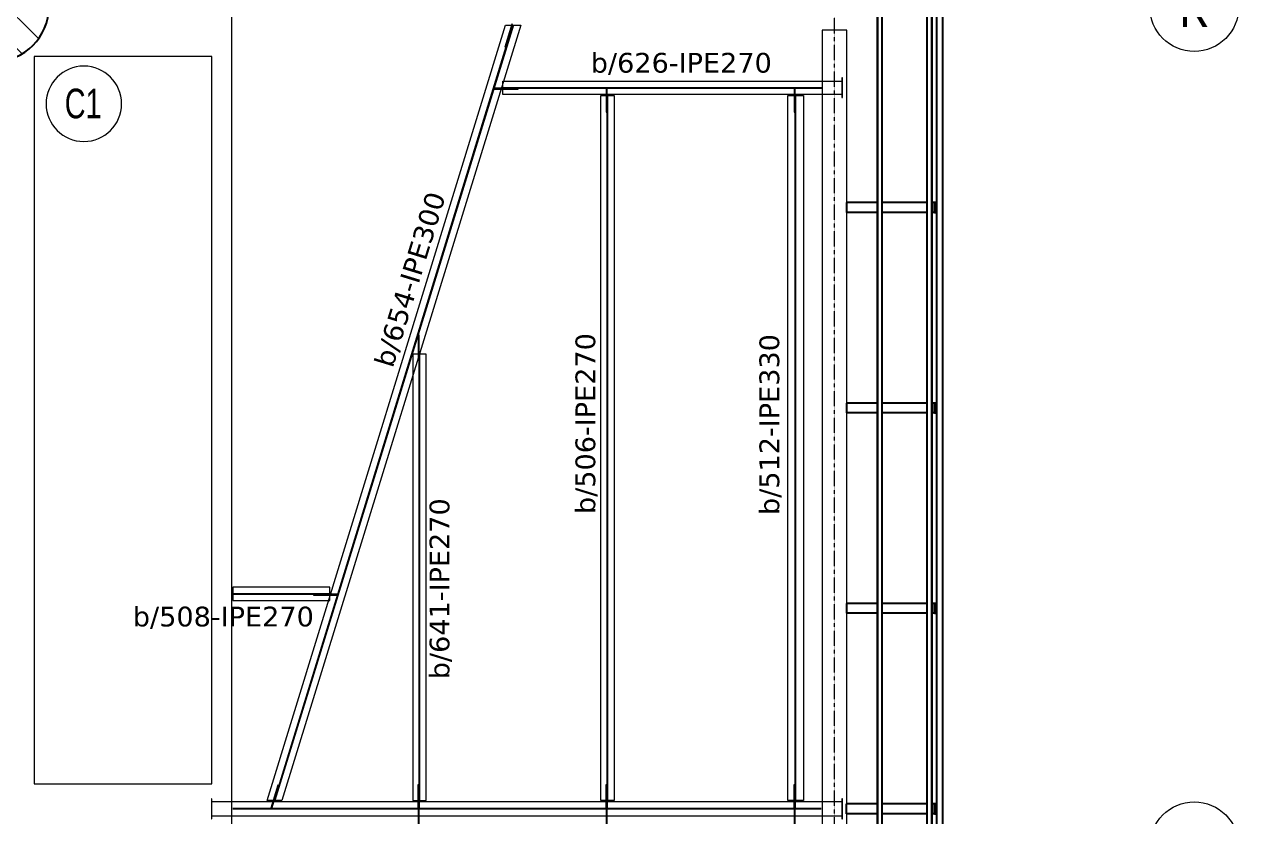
# Model space of a CAD drawing. Header units: millimetres. Extents: x -900 to 75388, y -21218 to 30031.
# Drawn here: x 63098 to 75388, y 17300 to 25325 of the extents above; entities that cross this region are included whole.
import ezdxf

# ---------------------------------------------------------------- set-up
doc = ezdxf.new("R2010")
doc.units = ezdxf.units.MM
doc.linetypes.add('Grid Line', pattern=[3.33375, 1.905, -0.47625, 0.47625, -0.47625])
for name, color, linetype, lineweight in [('0-1', 7, 'Continuous', 5), ('A_ALMA', 255, 'Continuous', 5), ('E_B_PLACA-1', 10, 'Continuous', 25), ('E_B_PLACA-2', 254, 'Continuous', 25), ('E_COLUMNAS', 1, 'Continuous', 18), ('E_COLUMNAS-3', 1, 'Continuous', 35), ('E_COLUMNAS-4', 1, 'Continuous', 25), ('E_EJES', 8, 'Continuous', 9), ('E_EJES-1', 8, 'Grid Line', 9), ('E_TEXTO', 3, 'Continuous', 9), ('E_VIGAS', 5, 'Continuous', 9), ('E_VIGAS-1', 5, 'Continuous', 25), ('E_VIGAS-2', 10, 'Continuous', 25), ('P-PLATINA', 6, 'Continuous', 15), ('VIGAS_HCB', 253, 'Continuous', 15)]:
    doc.layers.add(name, color=color, linetype=linetype, lineweight=lineweight)
doc.styles.add('Arial Narrow', font='', dxfattribs={"width": 0.85, "height": 0.3})
doc.styles.add('Swis721 LtCn BT', font='swisscl.ttf', dxfattribs={"height": 0.42})
doc.styles.add('VERDANA', font='verdana.ttf')
doc.styles.get('Arial Narrow').set_extended_font_data('Arial Narrow')

# ---------------------------------------------------------------- blocks, each defined once
blk = doc.blocks.new('EST_SFM_VIGA-METALICA-SECCION-C - EST_SFM_VIGA-METALICA-UPN100-1529792-_58_00m_N_E_-NIVEL-15 DOC')
at = {"layer": 'E_VIGAS-2'}
for p, q in [((13.831, 0.032), (-13.129, 0.032)), ((-13.047, -0.018), (13.749, -0.018))]:
    blk.add_line(p, q, dxfattribs=at)
blk = doc.blocks.new('EST_SFM_VIGA-METALICA-SECCION-C - EST_SFM_VIGA-METALICA-UPN100-1530878-_58_00m_N_E_-NIVEL-15 DOC')
at = {"layer": 'E_VIGAS-2'}
for p, q in [((14.54, 0.018), (-14.294, 0.018)), ((-14.294, -0.032), (14.54, -0.032))]:
    blk.add_line(p, q, dxfattribs=at)
blk = doc.blocks.new('EST_SFM_VIGA-METALICA-SECCION-C - EST_SFM_VIGA-METALICA-UPN160-1529890-_58_00m_N_E_-NIVEL-15 DOC')
at = {"layer": 'E_VIGAS-1'}
for p, q in [((14.442, 0.018), (-14.49, 0.018)), ((-14.485, -0.047), (14.437, -0.047))]:
    blk.add_line(p, q, dxfattribs=at)
blk = doc.blocks.new('DCTIB_CNI_EST_MOD-1A-FAC_0001_rvt-1-_58_00m_N_E_-NIVEL-15 DOC')
at = {"layer": 'E_B_PLACA-1'}
for p, q in [((-5.177, 167.83), (-5.177, 138.995)), ((-5.727, 140.014), (-5.727, 166.81))]:
    blk.add_line(p, q, dxfattribs=at)
at = {"layer": 'E_B_PLACA-2'}
for p, q in [((-5.177, 138.995), (-5.177, 167.83)), ((-5.727, 166.81), (-5.727, 140.014))]:
    blk.add_line(p, q, dxfattribs=at)
at = {"layer": 'E_VIGAS-1'}
for p, q in [((-6.037, 164.082), (-6.037, 164.182)), ((-5.727, 164.182), (-6.037, 164.182)), ((-5.727, 164.082), (-6.037, 164.082)), ((-5.227, 164.182), (-5.677, 164.182)), ((-5.227, 164.082), (-5.677, 164.082)), ((-5.149, 164.182), (-5.177, 164.182)), ((-5.149, 164.082), (-5.177, 164.082)), ((-5.149, 164.182), (-5.149, 164.082)), ((-5.149, 164.082), (-5.149, 164.182)), ((-5.149, 164.182), (-5.148, 164.182)), ((-5.148, 164.082), (-5.149, 164.082)), ((-5.148, 164.182), (-5.148, 164.145)), ((-5.129, 164.182), (-5.148, 164.182)), ((-5.148, 164.135), (-5.143, 164.135)), ((-5.143, 164.135), (-5.148, 164.135)), ((-5.148, 164.135), (-5.143, 164.135)), ((-5.143, 164.13), (-5.148, 164.13)), ((-5.143, 164.13), (-5.148, 164.13)), ((-5.148, 164.13), (-5.143, 164.13)), ((-5.148, 164.12), (-5.148, 164.082)), ((-5.148, 164.082), (-5.129, 164.082)), ((-5.143, 164.135), (-5.129, 164.135)), ((-5.129, 164.13), (-5.143, 164.13)), ((-6.037, 162.052), (-6.037, 162.152)), ((-5.727, 162.152), (-6.037, 162.152)), ((-5.227, 162.152), (-5.677, 162.152)), ((-5.149, 162.152), (-5.177, 162.152)), ((-5.149, 162.152), (-5.149, 162.052)), ((-5.149, 162.052), (-5.149, 162.152)), ((-5.149, 162.152), (-5.148, 162.152)), ((-5.148, 162.152), (-5.148, 162.115)), ((-5.129, 162.152), (-5.148, 162.152)), ((-5.148, 162.105), (-5.143, 162.105)), ((-5.143, 162.105), (-5.148, 162.105)), ((-5.148, 162.105), (-5.143, 162.105)), ((-5.143, 162.105), (-5.129, 162.105)), ((-5.727, 162.052), (-6.037, 162.052)), ((-5.227, 162.052), (-5.677, 162.052)), ((-5.149, 162.052), (-5.177, 162.052)), ((-5.148, 162.052), (-5.149, 162.052)), ((-5.143, 162.1), (-5.148, 162.1)), ((-5.143, 162.1), (-5.148, 162.1)), ((-5.148, 162.1), (-5.143, 162.1)), ((-5.148, 162.09), (-5.148, 162.052)), ((-5.148, 162.052), (-5.129, 162.052)), ((-5.129, 162.1), (-5.143, 162.1)), ((-6.037, 160.023), (-6.037, 160.123)), ((-5.727, 160.123), (-6.037, 160.123)), ((-5.727, 160.023), (-6.037, 160.023)), ((-5.227, 160.123), (-5.677, 160.123)), ((-5.227, 160.023), (-5.677, 160.023)), ((-5.149, 160.123), (-5.177, 160.123)), ((-5.149, 160.023), (-5.177, 160.023)), ((-5.149, 160.123), (-5.149, 160.023)), ((-5.149, 160.023), (-5.149, 160.123)), ((-5.149, 160.123), (-5.148, 160.123)), ((-5.148, 160.023), (-5.149, 160.023)), ((-5.148, 160.123), (-5.148, 160.085)), ((-5.129, 160.123), (-5.148, 160.123)), ((-5.148, 160.075), (-5.143, 160.075)), ((-5.143, 160.075), (-5.148, 160.075)), ((-5.148, 160.075), (-5.143, 160.075)), ((-5.143, 160.07), (-5.148, 160.07)), ((-5.143, 160.07), (-5.148, 160.07)), ((-5.148, 160.07), (-5.143, 160.07)), ((-5.148, 160.06), (-5.148, 160.023)), ((-5.148, 160.023), (-5.129, 160.023)), ((-5.143, 160.075), (-5.129, 160.075)), ((-5.129, 160.07), (-5.143, 160.07)), ((-6.038, 157.993), (-6.038, 158.093)), ((-5.727, 158.093), (-6.038, 158.093)), ((-5.227, 158.093), (-5.677, 158.093)), ((-5.149, 158.093), (-5.177, 158.093)), ((-5.149, 158.093), (-5.149, 157.993)), ((-5.149, 157.993), (-5.149, 158.093)), ((-5.149, 158.093), (-5.148, 158.093)), ((-5.148, 158.093), (-5.148, 158.055)), ((-5.129, 158.093), (-5.148, 158.093)), ((-5.727, 157.993), (-6.038, 157.993)), ((-5.227, 157.993), (-5.677, 157.993)), ((-5.149, 157.993), (-5.177, 157.993)), ((-5.148, 157.993), (-5.149, 157.993)), ((-5.148, 158.045), (-5.143, 158.045)), ((-5.143, 158.045), (-5.148, 158.045)), ((-5.148, 158.045), (-5.143, 158.045)), ((-5.143, 158.04), (-5.148, 158.04)), ((-5.143, 158.04), (-5.148, 158.04)), ((-5.148, 158.04), (-5.143, 158.04)), ((-5.148, 158.03), (-5.148, 157.993)), ((-5.148, 157.993), (-5.129, 157.993)), ((-5.143, 158.045), (-5.129, 158.045)), ((-5.129, 158.04), (-5.143, 158.04))]:
    blk.add_line(p, q, dxfattribs=at)
for points, knots in [([(-5.148, 164.145), (-5.148, 164.144), (-5.148, 164.143), (-5.147, 164.14), (-5.147, 164.139), (-5.146, 164.137), (-5.145, 164.136), (-5.143, 164.135), (-5.143, 164.135)], [0, 0, 0, 0, 0.142857, 0.285714, 0.428571, 0.571429, 0.785714, 1, 1, 1, 1]), ([(-5.143, 164.13), (-5.143, 164.13), (-5.144, 164.13), (-5.145, 164.129), (-5.146, 164.128), (-5.147, 164.126), (-5.147, 164.125), (-5.147, 164.124), (-5.148, 164.122), (-5.148, 164.121), (-5.148, 164.12)], [0, 0, 0, 0, 0.142857, 0.285714, 0.428571, 0.571429, 0.678571, 0.732143, 0.785714, 1, 1, 1, 1]), ([(-5.148, 162.115), (-5.148, 162.114), (-5.148, 162.113), (-5.147, 162.111), (-5.147, 162.109), (-5.146, 162.107), (-5.145, 162.106), (-5.143, 162.105), (-5.143, 162.105)], [0, 0, 0, 0, 0.142857, 0.285714, 0.428571, 0.571429, 0.785714, 1, 1, 1, 1]), ([(-5.143, 162.1), (-5.143, 162.1), (-5.144, 162.1), (-5.145, 162.099), (-5.146, 162.098), (-5.147, 162.096), (-5.147, 162.095), (-5.147, 162.094), (-5.148, 162.093), (-5.148, 162.091), (-5.148, 162.09)], [0, 0, 0, 0, 0.142857, 0.285714, 0.428571, 0.571429, 0.678571, 0.732143, 0.785714, 1, 1, 1, 1]), ([(-5.148, 160.085), (-5.148, 160.084), (-5.148, 160.083), (-5.147, 160.081), (-5.147, 160.079), (-5.146, 160.077), (-5.145, 160.076), (-5.143, 160.075), (-5.143, 160.075)], [0, 0, 0, 0, 0.142857, 0.285714, 0.428571, 0.571429, 0.785714, 1, 1, 1, 1]), ([(-5.143, 160.07), (-5.143, 160.07), (-5.144, 160.07), (-5.145, 160.069), (-5.146, 160.068), (-5.147, 160.067), (-5.147, 160.065), (-5.147, 160.064), (-5.148, 160.063), (-5.148, 160.061), (-5.148, 160.06)], [0, 0, 0, 0, 0.142857, 0.285714, 0.428571, 0.571429, 0.678571, 0.732143, 0.785714, 1, 1, 1, 1]), ([(-5.148, 158.055), (-5.148, 158.054), (-5.148, 158.053), (-5.147, 158.051), (-5.147, 158.049), (-5.146, 158.047), (-5.145, 158.046), (-5.143, 158.045), (-5.143, 158.045)], [0, 0, 0, 0, 0.142857, 0.285714, 0.428571, 0.571429, 0.785714, 1, 1, 1, 1]), ([(-5.143, 158.04), (-5.143, 158.04), (-5.144, 158.04), (-5.145, 158.039), (-5.146, 158.038), (-5.147, 158.037), (-5.147, 158.035), (-5.147, 158.034), (-5.148, 158.033), (-5.148, 158.031), (-5.148, 158.03)], [0, 0, 0, 0, 0.142857, 0.285714, 0.428571, 0.571429, 0.678571, 0.732143, 0.785714, 1, 1, 1, 1])]:
    blk.add_open_spline(points, degree=3, knots=knots, dxfattribs=at)
for name, p, rotation in [('EST_SFM_VIGA-METALICA-SECCION-C - EST_SFM_VIGA-METALICA-UPN100-1530878-_58_00m_N_E_-NIVEL-15 DOC', (-5.195, 153.535), 270), ('EST_SFM_VIGA-METALICA-SECCION-C - EST_SFM_VIGA-METALICA-UPN160-1529890-_58_00m_N_E_-NIVEL-15 DOC', (-5.082, 153.388), 269.9999999999999), ('EST_SFM_VIGA-METALICA-SECCION-C - EST_SFM_VIGA-METALICA-UPN100-1529792-_58_00m_N_E_-NIVEL-15 DOC', (-5.709, 153.763), 270.0000000000001)]:
    blk.add_blockref(name, p, dxfattribs=dict(at, rotation=rotation))
blk = doc.blocks.new('EST_SCM_COLUMNA-SECCION-CIRCULAR - EST_SCM_COLUMNA-CONCRETO-CIRCULAR_Ø_110cm-V23-_58_00m_N_E_-NIVEL-15 DOC')
at = {"layer": 'E_COLUMNAS'}
h = blk.add_hatch(dxfattribs=at)
h.set_pattern_fill('FP_22', color=256, style=0, pattern_type=2)
h.set_pattern_definition([(135, (14.662, -166.162), (-0.15909903, -0.15909903), [])])
h.paths.add_polyline_path([(0.041, -0.548), (0.122, -0.536), (0.201, -0.512), (0.275, -0.476), (0.343, -0.43), (0.403, -0.374), (0.454, -0.31), (0.496, -0.239), (0.526, -0.162), (0.544, -0.082), (0.55, 0), (0.544, 0.082), (0.526, 0.162), (0.496, 0.239), (0.454, 0.31), (0.402, 0.375), (0.343, 0.43), (0.275, 0.476), (0.201, 0.512), (0.122, 0.536), (0.041, 0.548), (-0.041, 0.548), (-0.122, 0.536), (-0.201, 0.512), (-0.275, 0.476), (-0.343, 0.43), (-0.403, 0.374), (-0.454, 0.31), (-0.496, 0.239), (-0.526, 0.162), (-0.544, 0.082), (-0.55, 0), (-0.544, -0.082), (-0.526, -0.162), (-0.496, -0.239), (-0.454, -0.31), (-0.403, -0.374), (-0.343, -0.43), (-0.275, -0.476), (-0.201, -0.512), (-0.122, -0.536), (-0.041, -0.548)])
at = {"layer": 'E_COLUMNAS-4'}
for start, end in [(0, 180), (180, 0)]:
    blk.add_arc((0, 0), 0.55, start, end, dxfattribs=at)
blk = doc.blocks.new('Grid - CNI_NOMBRE EJES-372759-_58_00m_N_E_-NIVEL-15 DOC')
at = {"layer": 'E_EJES'}
blk.add_circle((0, 0), 0.003, dxfattribs=at)
blk = doc.blocks.new('CNI_TAG COLUMNAS CONCRETO MARCA - CNI_COLUMNA CONCRETO-582370-_58_00m_N_E_-NIVEL-15 DOC')
at = {"layer": 'E_TEXTO'}
for start, end in [(360, 180), (180, 360)]:
    blk.add_arc((0.000261, -0.000148), 0.002545, start, end, dxfattribs=at)

msp = doc.modelspace()

# ---------------------------------------------------------------- linework, layer by layer
at = {"layer": 'A_ALMA'}
for p, q in [((68040.7, 25315.5), (65628.1, 17464.8)), ((68048.1, 25315.5), (65635.5, 17464.8)), ((67941.4, 24686), (71172.3, 24686)), ((67941.4, 24679.4), (71172.3, 24679.4)), ((68998.4, 17465.2), (68998.4, 24604.8)), ((69005, 17465.2), (69005, 24604.8)), ((70900.4, 17465.3), (70900.4, 24604.9)), ((70907.9, 17465.3), (70907.9, 24604.9)), ((67095.8, 17465.2), (67095.8, 21931.9)), ((67102.4, 17465.2), (67102.4, 21980.2)), ((65207.5, 19560.9), (66189.4, 19560.9)), ((65207.5, 19554.3), (66189.4, 19554.3)), ((71162.3, 17383.8), (65207.6, 17383.8)), ((71162.3, 17376.7), (65207.6, 17376.7))]:
    msp.add_line(p, q, dxfattribs=at)
at = {"layer": 'E_EJES-1'}
msp.add_line((71296.4, -4117.1), (71296.4, 29130.8), dxfattribs=at)
at = {"layer": 'E_VIGAS', "color": 30, "true_color": 0xf26722}
for points in [[(9397.3, 26595.9), (9397.4, -1095.9), (65197.6, -1095.8), (65197.5, 26595.9)], [(71172.3, 235), (71422.3, 235), (71422.3, 25265), (71172.3, 25265)], [(63197.6, 25000), (63197.6, 17632.6), (64997.5, 17632.6), (64997.5, 25000)]]:
    msp.add_lwpolyline(points, close=True, dxfattribs=at)
at = {"layer": 'P-PLATINA'}
for points in [[(68042.7, 25322), (68033.1, 25325), (67961.4, 25091.8), (67971, 25088.8)], [(67854, 24679.4), (67854, 24669.4), (68098, 24669.4), (68098, 24679.4)], [(68988.4, 24435.4), (68998.4, 24435.4), (68998.4, 24679.4), (68988.4, 24679.4)], [(70890.4, 24435.4), (70900.4, 24435.4), (70900.4, 24679.4), (70890.4, 24679.4)], [(67085.8, 21931.9), (67095.8, 21931.9), (67095.8, 22175.9), (67085.8, 22175.9)], [(66024.1, 19554.3), (66024.1, 19544.3), (66268.1, 19544.3), (66268.1, 19554.3)], [(65674.8, 17617), (65665.3, 17619.9), (65593.6, 17386.7), (65603.1, 17383.7)], [(67085.8, 17627.8), (67095.8, 17627.8), (67095.8, 17383.8), (67085.8, 17383.8)], [(68988.4, 17627.8), (68998.4, 17627.8), (68998.4, 17383.8), (68988.4, 17383.8)], [(70890.4, 17627.9), (70900.4, 17627.9), (70900.4, 17383.9), (70890.4, 17383.9)], [(67085.8, 17132.7), (67095.8, 17132.7), (67095.8, 17376.7), (67085.8, 17376.7)], [(68988.4, 17132.7), (68998.4, 17132.7), (68998.4, 17376.7), (68988.4, 17376.7)], [(70890.4, 17132.8), (70900.4, 17132.8), (70900.4, 17376.8), (70890.4, 17376.8)]]:
    msp.add_lwpolyline(points, close=True, dxfattribs=at)
at = {"layer": 'VIGAS_HCB'}
msp.add_lwpolyline([(67967.8, 25315.5), (68124.8, 25315.5), (65705.3, 17464.8), (65555.2, 17464.8), (67967.8, 25315.5)], dxfattribs=at)
for points in [[(71372.3, 24615.2), (67941.4, 24615.2), (67941.4, 24750.2), (71372.3, 24750.2)], [(68934.2, 24605.3), (69069.2, 24605.3), (69069.2, 17465.2), (68934.2, 17465.2)], [(70984.2, 17465.2), (70824.2, 17465.2), (70824.2, 24604.9), (70984.2, 24604.9)], [(67031.6, 17465.2), (67166.6, 17465.2), (67166.6, 21985.7), (67031.6, 21985.7)], [(65207.5, 19490.1), (66189.4, 19490.1), (66189.4, 19625.1), (65207.5, 19625.1)], [(64997.5, 17455.2), (71372.3, 17455.2), (71372.3, 17305.2), (64997.5, 17305.2)], [(65709.5, 17475.2), (65709.5, 17475.2)]]:
    msp.add_lwpolyline(points, close=True, dxfattribs=at)
at = {"layer": 'VIGAS_HCB', "color": 8}
for points in [[(71372.3, 24782.7), (71372.3, 24582.7), (71378.3, 24582.7), (71378.3, 24782.7)], [(64991.5, 17480.2), (64991.5, 17280.2), (64997.5, 17280.2), (64997.5, 17480.2)], [(71372.3, 17480.2), (71372.3, 17280.2), (71378.3, 17280.2), (71378.3, 17480.2)]]:
    msp.add_lwpolyline(points, close=True, dxfattribs=at)

# ---------------------------------------------------------------- block references
at = {"layer": '0-1', "xscale": 1000, "yscale": 1000, "zscale": 1000}
msp.add_blockref('DCTIB_CNI_EST_MOD-1A-FAC_0001_rvt-1-_58_00m_N_E_-NIVEL-15 DOC', (77458.5, -140662.4), dxfattribs=at)
at = {"layer": 'E_COLUMNAS-3', "xscale": 1000, "yscale": 1000, "zscale": 1000}
msp.add_blockref('EST_SCM_COLUMNA-SECCION-CIRCULAR - EST_SCM_COLUMNA-CONCRETO-CIRCULAR_Ø_110cm-V23-_58_00m_N_E_-NIVEL-15 DOC', (62796.4, 25500), dxfattribs=at)
at = {"layer": 'E_EJES', "xscale": 149999.9999999999, "yscale": 149999.9999999999, "zscale": 149999.9999999999, "rotation": 269.9999999999994}
for p in [(74938.4, 25500), (74938.4, 17000)]:
    msp.add_blockref('Grid - CNI_NOMBRE EJES-372759-_58_00m_N_E_-NIVEL-15 DOC', p, dxfattribs=at)
at = {"layer": 'E_TEXTO', "xscale": 149999.9999999999, "yscale": 149999.9999999999, "zscale": 149999.9999999999}
msp.add_blockref('CNI_TAG COLUMNAS CONCRETO MARCA - CNI_COLUMNA CONCRETO-582370-_58_00m_N_E_-NIVEL-15 DOC', (63662, 24541.6), dxfattribs=at)

# ---------------------------------------------------------------- texts
at = {"layer": 'E_EJES', "insert": (74790.5, 25716.7), "char_height": 420, "width": 336.709, "attachment_point": 1, "style": 'Swis721 LtCn BT'}
msp.add_mtext('K', dxfattribs=at)
at = {"layer": 'E_TEXTO', "char_height": 200, "width": 1206.139, "attachment_point": 1, "style": 'VERDANA'}
for s, insert, rotation in [('b/626-IPE270', (68830.8, 25035.3), 0.0001), ('b/654-IPE300', (66635.3, 21895.3), 72.91725), ('b/506-IPE270', (68676.3, 20365.1), 90), ('b/512-IPE330', (70538.1, 20355.2), 90), ('b/641-IPE270', (67200.1, 18692.4), 90)]:
    msp.add_mtext(s, dxfattribs=dict(at, insert=insert, rotation=rotation))
at = {"layer": 'E_TEXTO', "attachment_point": 1}
for s, insert, char_height, width, style in [('C1', (63507.8, 24672.9), 300, 459.968, 'Arial Narrow'), ('b/508-IPE270', (64196.5, 19427.4), 200, 1206.139, 'VERDANA')]:
    msp.add_mtext(s, dxfattribs=dict(at, insert=insert, char_height=char_height, width=width, style=style))

doc.saveas('drawing.dxf')
